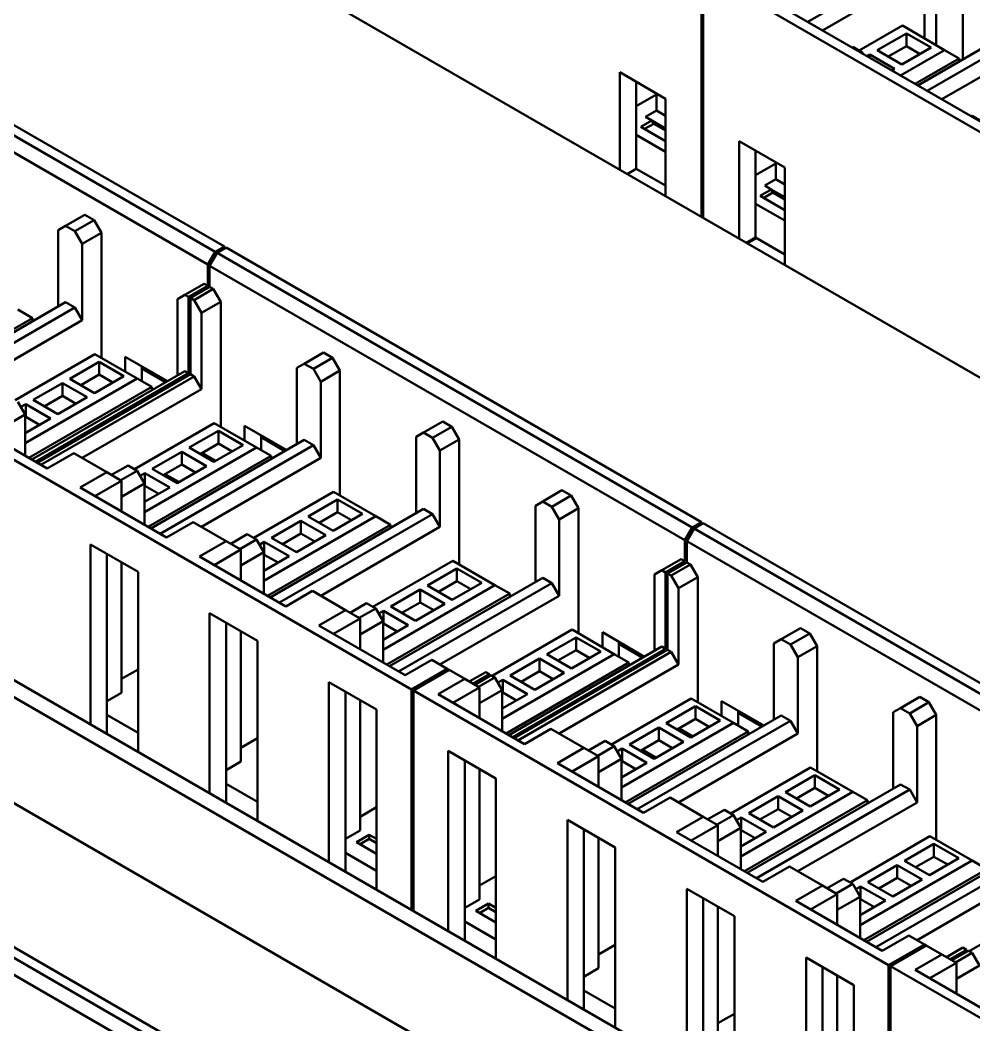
# Model space of a CAD drawing. Header units: millimetres. Extents: x 1021 to 2778, y -197 to 600.
# Drawn here: x 1628.17 to 1664.93, y 422.57 to 461.28 of the extents above; entities that cross this region are included whole.
import ezdxf

# ---------------------------------------------------------------- set-up
doc = ezdxf.new("R2010")
doc.units = ezdxf.units.MM
doc.header["$LTSCALE"] = 2
doc.layers.add('외형선(ISO)', color=7, linetype='Continuous', lineweight=50)

msp = doc.modelspace()

# ---------------------------------------------------------------- linework, layer by layer
at = {"layer": '외형선(ISO)'}
for p, q in [((1664.5061, 467.561), (1664.5061, 459.7635)), ((1663.4808, 466.969), (1663.4808, 460.3146)), ((1709.7256, 421.776), (1632.6509, 466.275)), ((1663.0212, 466.0913), (1663.0212, 460.58)), ((1617.731, 463.1315), (1636.045, 452.5579)), ((1654.4298, 453.701), (1654.4298, 463.1723)), ((1672.8146, 452.5579), (1654.5005, 463.1315)), ((1654.5005, 453.6601), (1654.5005, 463.1315)), ((1673.1681, 452.762), (1654.8541, 463.3356)), ((1617.3774, 462.9274), (1635.6915, 452.3537)), ((1658.531, 461.2127), (1661.3948, 462.8661)), ((1635.4086, 451.8638), (1617.0946, 462.4375)), ((1661.6777, 462.3762), (1659.0967, 460.8861)), ((1662.1726, 461.0698), (1660.5109, 460.1105)), ((1663.799, 460.1309), (1662.1726, 461.0698)), ((1661.2004, 460.1207), (1662.3317, 460.7739)), ((1662.3317, 460.7739), (1663.2863, 460.2227)), ((1662.3317, 460.7739), (1662.3317, 460.284)), ((1665.6375, 460.4167), (1662.7737, 458.7632)), ((1660.2635, 460.2534), (1660.2281, 460.2329)), ((1660.617, 460.0492), (1660.2635, 460.2534)), ((1660.5816, 460.0288), (1660.617, 460.0492)), ((1660.617, 460.0492), (1660.6524, 459.988)), ((1660.8115, 459.8961), (1660.9175, 459.9574)), ((1660.9175, 459.9574), (1661.8721, 459.4062)), ((1660.9175, 459.9574), (1660.9175, 459.8349)), ((1662.155, 459.5695), (1661.2004, 460.1207)), ((1662.3317, 460.284), (1661.6246, 459.8757)), ((1662.1019, 459.1511), (1663.799, 460.1309)), ((1663.2863, 460.2227), (1662.155, 459.5695)), ((1662.8621, 459.9778), (1662.3317, 460.284)), ((1663.1272, 458.5591), (1665.991, 460.2125)), ((1664.3647, 459.8043), (1663.799, 460.1309)), ((1664.3647, 459.8043), (1662.6676, 458.8245)), ((1666.2739, 459.7226), (1663.6929, 458.2325)), ((1664.3647, 459.8043), (1664.3647, 459.6818)), ((1651.2832, 455.5177), (1651.2832, 459.2736)), ((1651.2832, 459.2736), (1653.051, 458.2529)), ((1661.8721, 459.4062), (1661.7661, 459.345)), ((1651.9196, 458.9061), (1651.9196, 456.8649)), ((1652.6974, 458.4162), (1651.9196, 457.9672)), ((1652.6974, 458.4571), (1652.6974, 457.8039)), ((1653.051, 458.2529), (1653.051, 454.4971)), ((1652.6974, 457.8039), (1652.2731, 457.5589)), ((1652.6974, 457.8039), (1653.051, 457.5997)), ((1664.8596, 457.5997), (1664.8243, 457.5793)), ((1665.2132, 457.3956), (1664.8596, 457.5997)), ((1652.0964, 457.1711), (1652.5206, 457.416)), ((1652.5913, 457.2936), (1652.2378, 457.0894)), ((1652.5206, 457.416), (1652.2731, 457.5589)), ((1653.051, 457.1098), (1652.5206, 457.416)), ((1652.5206, 457.416), (1652.5913, 457.2936)), ((1653.051, 457.0282), (1652.5913, 457.2936)), ((1651.9196, 456.8649), (1653.051, 456.2117)), ((1651.9196, 456.8649), (1651.9196, 455.5585)), ((1653.051, 456.6199), (1652.0964, 457.1711)), ((1655.8794, 452.8641), (1655.8794, 456.6199)), ((1655.8794, 456.6199), (1657.6472, 455.5993)), ((1656.5158, 456.2525), (1656.5158, 454.2113)), ((1657.2936, 455.7626), (1656.5158, 455.3135)), ((1657.2936, 455.8034), (1657.2936, 455.1502)), ((1651.9196, 455.5585), (1651.566, 455.3544)), ((1651.9196, 455.5585), (1653.051, 454.9053)), ((1657.6472, 455.5993), (1657.6472, 451.8434)), ((1593.8308, 454.8849), (1706.6143, 389.7693)), ((1657.2936, 455.1502), (1656.8693, 454.9053)), ((1657.1168, 454.7624), (1656.8693, 454.9053)), ((1657.2936, 455.1502), (1657.6472, 454.9461)), ((1656.6926, 454.5175), (1657.1168, 454.7624)), ((1657.6472, 453.9663), (1656.6926, 454.5175)), ((1657.1875, 454.6399), (1656.834, 454.4358)), ((1657.6472, 454.4562), (1657.1168, 454.7624)), ((1657.1168, 454.7624), (1657.1875, 454.6399)), ((1657.6472, 454.3746), (1657.1875, 454.6399)), ((1656.5158, 454.2113), (1657.6472, 453.5581)), ((1656.5158, 454.2113), (1656.5158, 452.9049)), ((1630.671, 453.7826), (1629.9286, 453.354)), ((1631.0246, 453.5785), (1630.671, 453.7826)), ((1629.9286, 453.354), (1629.6457, 453.1907)), ((1629.9286, 453.354), (1630.2821, 453.1498)), ((1630.2821, 453.1498), (1631.0246, 453.5785)), ((1631.0246, 453.5785), (1631.3074, 453.0886)), ((1685.2597, 402.7516), (1598.2855, 452.9661)), ((1629.6457, 450.2513), (1629.6457, 453.1907)), ((1630.565, 452.6599), (1630.2821, 453.1498)), ((1631.3074, 453.0886), (1630.565, 452.6599)), ((1631.3074, 453.0886), (1631.3074, 448.2713)), ((1630.565, 452.6599), (1630.565, 449.7205)), ((1636.045, 452.5579), (1635.6915, 452.3537)), ((1636.045, 452.4762), (1636.045, 452.5579)), ((1656.5158, 452.9049), (1656.1622, 452.7008)), ((1656.1976, 452.6803), (1656.5511, 452.8845)), ((1656.5158, 452.9049), (1657.6472, 452.2517)), ((1635.6915, 452.3537), (1635.4086, 451.8638)), ((1635.4794, 451.823), (1635.7622, 452.3129)), ((1635.7622, 452.3129), (1636.1158, 452.517)), ((1635.7622, 452.3129), (1654.0763, 441.7393)), ((1636.1158, 452.517), (1654.4298, 441.9434)), ((1635.4086, 451.0474), (1635.4086, 451.8638)), ((1635.4794, 451.0065), (1635.4794, 451.823)), ((1653.7934, 441.2494), (1635.4794, 451.823)), ((1635.2672, 451.129), (1634.5248, 450.7003)), ((1634.6662, 450.6187), (1635.4086, 451.0474)), ((1635.4794, 451.0065), (1634.7369, 450.5779)), ((1635.4086, 451.0474), (1635.2672, 451.129)), ((1635.6208, 450.9249), (1635.4794, 451.0065)), ((1634.5248, 450.7003), (1634.2419, 450.537)), ((1634.5248, 450.7003), (1634.6662, 450.6187)), ((1634.6662, 447.6793), (1634.6662, 450.6187)), ((1634.8783, 450.4962), (1635.6208, 450.9249)), ((1635.6208, 450.9249), (1635.9036, 450.435)), ((1594.5379, 450.3942), (1706.0486, 386.0134)), ((1629.9286, 450.4146), (1624.0242, 447.0057)), ((1630.2821, 450.2104), (1629.9286, 450.4146)), ((1634.2419, 447.5977), (1634.2419, 450.537)), ((1634.7369, 450.5779), (1634.8783, 450.4962)), ((1634.7369, 447.6385), (1634.7369, 450.5779)), ((1635.1612, 450.0063), (1634.8783, 450.4962)), ((1635.9036, 450.435), (1635.1612, 450.0063)), ((1635.9036, 450.435), (1635.9036, 445.6177)), ((1624.3778, 446.8016), (1630.2821, 450.2104)), ((1628.0901, 450.1288), (1628.6558, 449.8022)), ((1630.2821, 450.2104), (1630.565, 449.7205)), ((1635.1612, 450.0063), (1635.1612, 447.0669)), ((1628.6558, 449.8022), (1623.9182, 447.0669)), ((1630.565, 449.7205), (1625.9688, 447.0669)), ((1628.6558, 449.8022), (1628.6558, 449.6797)), ((1631.0599, 448.4142), (1627.984, 446.6383)), ((1632.6863, 447.4752), (1631.0599, 448.4142)), ((1632.2267, 448.3121), (1632.2267, 447.7405)), ((1632.2267, 448.3121), (1633.853, 447.3731)), ((1639.8634, 448.4754), (1639.121, 448.0467)), ((1640.217, 448.2713), (1639.8634, 448.4754)), ((1630.0877, 447.465), (1631.219, 448.1182)), ((1631.219, 448.1182), (1632.1736, 447.567)), ((1631.219, 447.6283), (1631.219, 448.1182)), ((1632.8631, 447.3731), (1632.8631, 447.9447)), ((1639.121, 448.0467), (1638.8381, 447.8834)), ((1639.121, 448.0467), (1639.4745, 447.8426)), ((1639.4745, 447.8426), (1640.217, 448.2713)), ((1640.217, 448.2713), (1640.4998, 447.7814)), ((1634.5248, 447.761), (1628.6204, 444.3521)), ((1628.7618, 444.2704), (1634.6662, 447.6793)), ((1634.7369, 447.6385), (1628.8326, 444.2296)), ((1628.974, 444.148), (1634.8783, 447.5568)), ((1631.219, 447.6283), (1630.5119, 447.22)), ((1632.1736, 447.567), (1631.0423, 446.9138)), ((1631.7494, 447.3221), (1631.219, 447.6283)), ((1632.8631, 447.863), (1633.7823, 447.3323)), ((1634.6662, 447.6793), (1634.5248, 447.761)), ((1634.8783, 447.5568), (1634.7369, 447.6385)), ((1634.8783, 447.5568), (1635.1612, 447.0669)), ((1638.8381, 444.944), (1638.8381, 447.8834)), ((1639.7574, 447.3527), (1639.4745, 447.8426)), ((1640.4998, 447.7814), (1639.7574, 447.3527)), ((1640.4998, 447.7814), (1640.4998, 442.964)), ((1628.3729, 444.9849), (1632.6863, 447.4752)), ((1633.252, 447.1486), (1628.5144, 444.4133)), ((1628.6735, 446.6485), (1629.8048, 447.3017)), ((1629.8048, 447.3017), (1630.7594, 446.7505)), ((1629.8048, 446.8118), (1629.8048, 447.3017)), ((1631.0423, 446.9138), (1630.0877, 447.465)), ((1632.6863, 447.4752), (1633.252, 447.1486)), ((1633.252, 447.1486), (1633.252, 447.0261)), ((1639.7574, 447.3527), (1639.7574, 444.4133)), ((1629.8048, 446.8118), (1629.0977, 446.4035)), ((1630.7594, 446.7505), (1629.628, 446.0973)), ((1630.3352, 446.5056), (1629.8048, 446.8118)), ((1635.1612, 447.0669), (1630.565, 444.4133)), ((1628.0901, 446.577), (1628.3729, 446.0871)), ((1628.205, 446.378), (1628.3906, 446.4852)), ((1628.3906, 446.4852), (1629.3452, 445.934)), ((1628.3906, 445.9953), (1628.3906, 446.4852)), ((1629.628, 446.0973), (1628.6735, 446.6485)), ((1643.2575, 435.4931), (1624.9435, 446.0667)), ((1628.3729, 446.0871), (1627.4891, 445.5768)), ((1628.3729, 444.495), (1628.3729, 446.0871)), ((1628.3906, 445.9953), (1628.3729, 445.9851)), ((1628.9209, 445.6891), (1628.3906, 445.9953)), ((1629.2215, 444.0051), (1625.8981, 445.9238)), ((1629.3452, 445.934), (1628.3729, 445.3727)), ((1635.6561, 445.7605), (1632.5802, 443.9847)), ((1637.2825, 444.8216), (1635.6561, 445.7605)), ((1636.8229, 445.6585), (1638.4492, 444.7195)), ((1636.8229, 445.6585), (1636.8229, 445.0869)), ((1644.4596, 445.8218), (1643.7172, 445.3931)), ((1644.0707, 445.189), (1644.8132, 445.6177)), ((1644.8132, 445.6177), (1644.4596, 445.8218)), ((1644.8132, 445.6177), (1645.096, 445.1278)), ((1634.6839, 444.8114), (1635.8152, 445.4646)), ((1635.8152, 445.4646), (1636.7698, 444.9134)), ((1635.8152, 444.9747), (1635.8152, 445.4646)), ((1637.4593, 444.7195), (1637.4593, 445.2911)), ((1637.4593, 445.2094), (1638.3785, 444.6787)), ((1643.7172, 445.3931), (1643.4343, 445.2298)), ((1643.4343, 442.2904), (1643.4343, 445.2298)), ((1643.7172, 445.3931), (1644.0707, 445.189)), ((1632.9691, 442.3313), (1637.2825, 444.8216)), ((1639.121, 445.1073), (1633.2166, 441.6985)), ((1633.5702, 441.4943), (1639.4745, 444.9032)), ((1635.6385, 444.2602), (1634.6839, 444.8114)), ((1635.8152, 444.9747), (1635.1081, 444.5664)), ((1636.7698, 444.9134), (1635.6385, 444.2602)), ((1636.3456, 444.6685), (1635.8152, 444.9747)), ((1637.2825, 444.8216), (1637.8482, 444.495)), ((1639.4745, 444.9032), (1639.121, 445.1073)), ((1639.4745, 444.9032), (1639.7574, 444.4133)), ((1644.3535, 444.6991), (1644.0707, 445.189)), ((1645.096, 445.1278), (1644.3535, 444.6991)), ((1645.096, 445.1278), (1645.096, 440.3104)), ((1630.2468, 444.597), (1629.2215, 444.0051)), ((1631.5196, 443.8622), (1630.2468, 444.597)), ((1637.8482, 444.495), (1633.1106, 441.7597)), ((1633.2696, 443.9949), (1634.401, 444.6481)), ((1634.401, 444.6481), (1635.3556, 444.0969)), ((1634.401, 444.1582), (1634.401, 444.6481)), ((1635.2142, 444.5868), (1635.1788, 444.5664)), ((1635.1788, 444.5664), (1635.6385, 444.3011)), ((1635.2142, 444.546), (1635.2142, 444.5868)), ((1635.2142, 444.5868), (1635.6738, 444.3215)), ((1637.8482, 444.495), (1637.8482, 444.3725)), ((1644.3535, 444.6991), (1644.3535, 441.7597)), ((1632.3327, 444.1275), (1631.6963, 443.7601)), ((1632.6863, 443.9234), (1632.3327, 444.1275)), ((1634.401, 444.1582), (1633.6939, 443.7499)), ((1635.3556, 444.0969), (1634.2242, 443.4437)), ((1634.9314, 443.852), (1634.401, 444.1582)), ((1639.7574, 444.4133), (1635.1612, 441.7597)), ((1635.6385, 444.3011), (1635.6738, 444.3215)), ((1630.4943, 443.2702), (1631.5196, 443.8622)), ((1632.0852, 443.5356), (1631.5196, 443.8622)), ((1632.0499, 443.556), (1632.6863, 443.9234)), ((1632.6863, 443.9234), (1632.9691, 443.4335)), ((1632.8012, 443.7244), (1632.9868, 443.8316)), ((1632.9868, 443.8316), (1633.9414, 443.2804)), ((1632.9868, 443.3417), (1632.9868, 443.8316)), ((1634.2242, 443.4437), (1633.2696, 443.9949)), ((1633.8, 443.7703), (1633.7646, 443.7499)), ((1633.7646, 443.7499), (1634.2242, 443.4846)), ((1633.8, 443.7295), (1633.8, 443.7703)), ((1633.8, 443.7703), (1634.2596, 443.505)), ((1633.8177, 441.3515), (1630.4943, 443.2702)), ((1632.0852, 443.5356), (1631.0599, 442.9436)), ((1632.0852, 443.5356), (1632.0852, 442.3517)), ((1632.9691, 443.4335), (1632.0852, 442.9232)), ((1632.9691, 441.8414), (1632.9691, 443.4335)), ((1632.9868, 443.3417), (1632.9691, 443.3315)), ((1633.9414, 443.2804), (1632.9691, 442.7191)), ((1633.5171, 443.0355), (1632.9868, 443.3417)), ((1634.2242, 443.4846), (1634.2596, 443.505)), ((1640.2523, 443.1069), (1637.1764, 441.331)), ((1641.8787, 442.168), (1640.2523, 443.1069)), ((1649.0558, 443.1682), (1648.3133, 442.7395)), ((1648.6669, 442.5354), (1649.4094, 442.964)), ((1649.4094, 442.964), (1649.0558, 443.1682)), ((1649.4094, 442.964), (1649.6922, 442.4741)), ((1639.2801, 442.1577), (1640.4114, 442.8109)), ((1640.4114, 442.8109), (1641.366, 442.2598)), ((1640.4114, 442.321), (1640.4114, 442.8109)), ((1648.3133, 442.7395), (1648.0305, 442.5762)), ((1648.0305, 439.6368), (1648.0305, 442.5762)), ((1648.3133, 442.7395), (1648.6669, 442.5354)), ((1648.9497, 442.0455), (1648.6669, 442.5354)), ((1637.5653, 439.6776), (1641.8787, 442.168)), ((1643.7172, 442.4537), (1637.8128, 439.0449)), ((1638.1664, 438.8407), (1644.0707, 442.2496)), ((1640.2347, 441.6066), (1639.2801, 442.1577)), ((1640.4114, 442.321), (1639.7043, 441.9128)), ((1641.366, 442.2598), (1640.2347, 441.6066)), ((1640.9418, 442.0149), (1640.4114, 442.321)), ((1641.8787, 442.168), (1642.4444, 441.8414)), ((1644.0707, 442.2496), (1643.7172, 442.4537)), ((1644.0707, 442.2496), (1644.3535, 441.7597)), ((1649.6922, 442.4741), (1648.9497, 442.0455)), ((1649.6922, 442.4741), (1649.6922, 437.6568)), ((1634.843, 441.9434), (1633.8177, 441.3515)), ((1636.1158, 441.2086), (1634.843, 441.9434)), ((1642.4444, 441.8414), (1637.7067, 439.1061)), ((1637.8658, 441.3412), (1638.9972, 441.9944)), ((1638.9972, 441.9944), (1639.9518, 441.4433)), ((1638.9972, 441.5045), (1638.9972, 441.9944)), ((1644.3535, 441.7597), (1639.7574, 439.1061)), ((1642.4444, 441.8414), (1642.4444, 441.7189)), ((1648.9497, 442.0455), (1648.9497, 439.1061)), ((1654.0763, 441.7393), (1653.7934, 441.2494)), ((1654.4298, 441.9434), (1654.0763, 441.7393)), ((1654.147, 441.6985), (1654.5005, 441.9026)), ((1654.4298, 441.8618), (1654.4298, 441.9434)), ((1654.5005, 441.9026), (1672.8146, 431.329)), ((1636.9289, 441.4739), (1636.2925, 441.1065)), ((1637.2825, 441.2698), (1636.9289, 441.4739)), ((1638.8204, 440.7901), (1637.8658, 441.3412)), ((1638.9972, 441.5045), (1638.2901, 441.0963)), ((1639.9518, 441.4433), (1638.8204, 440.7901)), ((1639.5275, 441.1984), (1638.9972, 441.5045)), ((1653.8641, 441.2086), (1654.147, 441.6985)), ((1654.147, 441.6985), (1672.461, 431.1248)), ((1630.8832, 441.0861), (1630.8832, 434.1459)), ((1632.7216, 440.0246), (1630.8832, 441.0861)), ((1635.0904, 440.6166), (1636.1158, 441.2086)), ((1636.6814, 440.882), (1636.1158, 441.2086)), ((1636.6461, 440.9024), (1637.2825, 441.2698)), ((1637.2825, 441.2698), (1637.5653, 440.7799)), ((1637.3974, 441.0708), (1637.583, 441.178)), ((1637.583, 441.178), (1638.5376, 440.6268)), ((1637.583, 440.6881), (1637.583, 441.178)), ((1653.7934, 440.4329), (1653.7934, 441.2494)), ((1653.8641, 440.3921), (1653.8641, 441.2086)), ((1672.1782, 430.6349), (1653.8641, 441.2086)), ((1631.5196, 440.7187), (1631.5196, 434.5133)), ((1638.4139, 438.6978), (1635.0904, 440.6166)), ((1636.6814, 440.882), (1635.6561, 440.29)), ((1636.6814, 440.882), (1636.6814, 439.6981)), ((1637.5653, 440.7799), (1636.6814, 440.2696)), ((1637.5653, 439.1877), (1637.5653, 440.7799)), ((1637.583, 440.6881), (1637.5653, 440.6778)), ((1638.5376, 440.6268), (1637.5653, 440.0655)), ((1638.1133, 440.3819), (1637.583, 440.6881)), ((1632.0852, 440.3921), (1632.0852, 435.3706)), ((1644.8485, 440.4533), (1641.7726, 438.6774)), ((1643.8763, 439.5041), (1645.0076, 440.1573)), ((1646.4749, 439.5143), (1644.8485, 440.4533)), ((1645.0076, 440.1573), (1645.9622, 439.6062)), ((1645.0076, 439.6674), (1645.0076, 440.1573)), ((1653.652, 440.5145), (1652.9095, 440.0859)), ((1653.051, 440.0042), (1653.7934, 440.4329)), ((1653.8641, 440.3921), (1653.1217, 439.9634)), ((1653.2631, 439.8818), (1654.0056, 440.3104)), ((1653.7934, 440.4329), (1653.652, 440.5145)), ((1654.0056, 440.3104), (1653.8641, 440.3921)), ((1654.0056, 440.3104), (1654.2884, 439.8205)), ((1632.7216, 433.0844), (1632.7216, 440.0246)), ((1648.3133, 439.8001), (1642.409, 436.3912)), ((1648.6669, 439.596), (1648.3133, 439.8001)), ((1652.9095, 440.0859), (1652.6267, 439.9226)), ((1652.6267, 436.9832), (1652.6267, 439.9226)), ((1652.9095, 440.0859), (1653.051, 440.0042)), ((1653.051, 437.0648), (1653.051, 440.0042)), ((1653.1217, 439.9634), (1653.2631, 439.8818)), ((1653.1217, 437.024), (1653.1217, 439.9634)), ((1653.5459, 439.3919), (1653.2631, 439.8818)), ((1654.2884, 439.8205), (1653.5459, 439.3919)), ((1654.2884, 439.8205), (1654.2884, 435.0032)), ((1642.1615, 437.024), (1646.4749, 439.5143)), ((1642.7626, 436.1871), (1648.6669, 439.596)), ((1644.8308, 438.953), (1643.8763, 439.5041)), ((1645.0076, 439.6674), (1644.3005, 439.2592)), ((1645.9622, 439.6062), (1644.8308, 438.953)), ((1645.538, 439.3612), (1645.0076, 439.6674)), ((1646.4749, 439.5143), (1647.0406, 439.1877)), ((1648.6669, 439.596), (1648.9497, 439.1061)), ((1653.5459, 439.3919), (1653.5459, 436.4525)), ((1639.4392, 439.2898), (1638.4139, 438.6978)), ((1640.7119, 438.555), (1639.4392, 439.2898)), ((1647.0406, 439.1877), (1642.3029, 436.4525)), ((1642.462, 438.6876), (1643.5934, 439.3408)), ((1643.5934, 439.3408), (1644.548, 438.7897)), ((1643.5934, 438.8509), (1643.5934, 439.3408)), ((1648.9497, 439.1061), (1644.3535, 436.4525)), ((1647.0406, 439.1877), (1647.0406, 439.0653)), ((1641.5251, 438.8203), (1640.8887, 438.4529)), ((1641.2423, 438.2488), (1641.8787, 438.6162)), ((1641.8787, 438.6162), (1641.5251, 438.8203)), ((1641.8787, 438.6162), (1642.1615, 438.1263)), ((1643.4166, 438.1365), (1642.462, 438.6876)), ((1643.5934, 438.8509), (1642.8863, 438.4427)), ((1644.548, 438.7897), (1643.4166, 438.1365)), ((1644.1237, 438.5447), (1643.5934, 438.8509)), ((1635.4794, 438.4325), (1635.4794, 431.4923)), ((1637.3178, 437.371), (1635.4794, 438.4325)), ((1639.6866, 437.963), (1640.7119, 438.555)), ((1641.2776, 438.2284), (1640.2523, 437.6364)), ((1641.2776, 438.2284), (1640.7119, 438.555)), ((1641.2776, 438.2284), (1641.2776, 437.0444)), ((1641.9936, 438.4172), (1642.1792, 438.5243)), ((1642.1792, 438.5243), (1643.1338, 437.9732)), ((1642.1792, 438.0344), (1642.1792, 438.5243)), ((1636.1158, 438.0651), (1636.1158, 431.8597)), ((1643.01, 436.0442), (1639.6866, 437.963)), ((1642.1615, 438.1263), (1641.2776, 437.616)), ((1642.1615, 436.5341), (1642.1615, 438.1263)), ((1642.1792, 438.0344), (1642.1615, 438.0242)), ((1643.1338, 437.9732), (1642.1615, 437.4119)), ((1642.7095, 437.7283), (1642.1792, 438.0344)), ((1658.2482, 437.8609), (1657.5057, 437.4323)), ((1658.6017, 437.6568), (1658.2482, 437.8609)), ((1636.6814, 437.7385), (1636.6814, 432.717)), ((1649.4447, 437.7997), (1646.3688, 436.0238)), ((1648.4724, 436.8505), (1649.6038, 437.5037)), ((1651.0711, 436.8607), (1649.4447, 437.7997)), ((1649.6038, 437.5037), (1650.5584, 436.9526)), ((1649.6038, 437.0138), (1649.6038, 437.5037)), ((1650.6114, 437.6976), (1650.6114, 437.1261)), ((1650.6114, 437.6976), (1652.2378, 436.7587)), ((1657.8593, 437.2281), (1658.6017, 437.6568)), ((1658.6017, 437.6568), (1658.8846, 437.1669)), ((1637.3178, 430.4308), (1637.3178, 437.371)), ((1652.9095, 437.1465), (1647.0052, 433.7376)), ((1647.1466, 433.656), (1653.051, 437.0648)), ((1651.2478, 436.7587), (1651.2478, 437.3302)), ((1651.2478, 437.2486), (1652.1671, 436.7178)), ((1653.051, 437.0648), (1652.9095, 437.1465)), ((1657.5057, 437.4323), (1657.2229, 437.269)), ((1657.2229, 434.3296), (1657.2229, 437.269)), ((1657.5057, 437.4323), (1657.8593, 437.2281)), ((1658.1421, 436.7383), (1657.8593, 437.2281)), ((1658.8846, 437.1669), (1658.1421, 436.7383)), ((1658.8846, 437.1669), (1658.8846, 432.3496)), ((1646.7577, 434.3704), (1651.0711, 436.8607)), ((1647.0582, 436.034), (1648.1896, 436.6872)), ((1653.1217, 437.024), (1647.2173, 433.6152)), ((1647.3588, 433.5335), (1653.2631, 436.9424)), ((1648.1896, 436.6872), (1649.1442, 436.1361)), ((1648.1896, 436.1973), (1648.1896, 436.6872)), ((1649.427, 436.2994), (1648.4724, 436.8505)), ((1649.6038, 437.0138), (1648.8967, 436.6056)), ((1650.5584, 436.9526), (1649.427, 436.2994)), ((1650.1341, 436.7076), (1649.6038, 437.0138)), ((1651.0711, 436.8607), (1651.6367, 436.5341)), ((1653.2631, 436.9424), (1653.1217, 437.024)), ((1653.2631, 436.9424), (1653.5459, 436.4525)), ((1658.1421, 436.7383), (1658.1421, 433.7989)), ((1644.0353, 436.6362), (1643.01, 436.0442)), ((1644.6364, 436.2892), (1643.2575, 435.4931)), ((1644.6364, 436.2892), (1644.0353, 436.6362)), ((1644.7071, 436.2484), (1644.6364, 436.2892)), ((1651.6367, 436.5341), (1646.8991, 433.7989)), ((1653.5459, 436.4525), (1648.9497, 433.7989)), ((1651.6367, 436.5341), (1651.6367, 436.4117)), ((1632.7216, 436.2688), (1632.0852, 435.9013)), ((1643.3282, 435.4523), (1644.7071, 436.2484)), ((1644.2828, 435.3094), (1645.3081, 435.9013)), ((1645.3081, 435.9013), (1644.7071, 436.2484)), ((1645.8738, 435.5747), (1645.3081, 435.9013)), ((1646.1213, 436.1667), (1645.4849, 435.7993)), ((1645.6263, 435.7176), (1646.2627, 436.0851)), ((1646.3334, 436.0442), (1645.6971, 435.6768)), ((1645.8385, 435.5952), (1646.4749, 435.9626)), ((1646.2627, 436.0851), (1646.1213, 436.1667)), ((1646.2627, 436.0034), (1646.2627, 436.0851)), ((1646.4749, 435.9626), (1646.3334, 436.0442)), ((1646.4749, 435.9626), (1646.7577, 435.4727)), ((1648.0128, 435.4829), (1647.0582, 436.034)), ((1648.1896, 436.1973), (1647.4825, 435.7891)), ((1649.1442, 436.1361), (1648.0128, 435.4829)), ((1648.7199, 435.8911), (1648.1896, 436.1973)), ((1640.0756, 435.7789), (1640.0756, 428.8386)), ((1641.914, 434.7174), (1640.0756, 435.7789)), ((1645.8738, 435.5747), (1644.8485, 434.9828)), ((1645.8738, 435.5747), (1645.8738, 434.3908)), ((1646.5898, 435.7636), (1646.7754, 435.8707)), ((1646.7754, 435.8707), (1647.73, 435.3196)), ((1646.7754, 435.3808), (1646.7754, 435.8707)), ((1632.0852, 435.3706), (1631.5196, 435.044)), ((1640.7119, 435.4114), (1640.7119, 429.2061)), ((1643.2575, 427.0015), (1643.2575, 435.4931)), ((1661.6423, 424.8786), (1643.3282, 435.4523)), ((1643.3282, 426.9607), (1643.3282, 435.4523)), ((1647.6062, 433.3906), (1644.2828, 435.3094)), ((1646.7577, 435.4727), (1645.8738, 434.9624)), ((1646.7577, 433.8805), (1646.7577, 435.4727)), ((1646.7754, 435.3808), (1646.7577, 435.3706)), ((1647.73, 435.3196), (1646.7577, 434.7582)), ((1647.3057, 435.0746), (1646.7754, 435.3808)), ((1654.0409, 435.1461), (1650.965, 433.3702)), ((1655.6673, 434.2071), (1654.0409, 435.1461)), ((1662.8444, 435.2073), (1662.1019, 434.7787)), ((1663.1979, 435.0032), (1662.8444, 435.2073)), ((1641.2776, 435.0848), (1641.2776, 430.0634)), ((1653.0686, 434.1969), (1654.2, 434.8501)), ((1654.2, 434.8501), (1655.1546, 434.299)), ((1654.2, 434.3602), (1654.2, 434.8501)), ((1655.2076, 435.044), (1656.834, 434.105)), ((1655.2076, 435.044), (1655.2076, 434.4725)), ((1662.1019, 434.7787), (1661.8191, 434.6154)), ((1662.1019, 434.7787), (1662.4555, 434.5745)), ((1662.4555, 434.5745), (1663.1979, 435.0032)), ((1663.1979, 435.0032), (1663.4808, 434.5133)), ((1631.5196, 434.5133), (1632.7216, 433.8193)), ((1631.5196, 433.7785), (1631.5196, 434.5133)), ((1641.914, 427.7772), (1641.914, 434.7174)), ((1657.5057, 434.4929), (1651.6014, 431.084)), ((1654.2, 434.3602), (1653.4929, 433.952)), ((1654.7303, 434.054), (1654.2, 434.3602)), ((1655.844, 434.105), (1655.844, 434.6766)), ((1655.844, 434.5949), (1656.7633, 434.0642)), ((1657.8593, 434.2888), (1657.5057, 434.4929)), ((1661.8191, 431.676), (1661.8191, 434.6154)), ((1662.7383, 434.0846), (1662.4555, 434.5745)), ((1663.4808, 434.5133), (1662.7383, 434.0846)), ((1663.4808, 434.5133), (1663.4808, 429.696)), ((1648.6315, 433.9826), (1647.6062, 433.3906)), ((1649.9043, 433.2477), (1648.6315, 433.9826)), ((1651.3539, 431.7168), (1655.6673, 434.2071)), ((1651.6544, 433.3804), (1652.7858, 434.0336)), ((1651.9549, 430.8799), (1657.8593, 434.2888)), ((1652.7858, 434.0336), (1653.7404, 433.4825)), ((1652.7858, 433.5437), (1652.7858, 434.0336)), ((1654.0232, 433.6458), (1653.0686, 434.1969)), ((1653.599, 433.9724), (1653.5636, 433.952)), ((1653.599, 433.9315), (1653.599, 433.9724)), ((1653.599, 433.9724), (1654.0586, 433.707)), ((1655.1546, 434.299), (1654.0232, 433.6458)), ((1655.6673, 434.2071), (1656.2329, 433.8805)), ((1657.8593, 434.2888), (1658.1421, 433.7989)), ((1662.7383, 434.0846), (1662.7383, 431.1452)), ((1637.3178, 433.6152), (1636.6814, 433.2477)), ((1656.2329, 433.8805), (1651.4953, 431.1452)), ((1658.1421, 433.7989), (1653.5459, 431.1452)), ((1653.5636, 433.952), (1654.0232, 433.6866)), ((1654.0232, 433.6866), (1654.0586, 433.707)), ((1656.2329, 433.8805), (1656.2329, 433.758)), ((1648.879, 432.6558), (1649.9043, 433.2477)), ((1650.47, 432.9211), (1649.9043, 433.2477)), ((1650.7175, 433.5131), (1650.0811, 433.1457)), ((1650.4347, 432.9415), (1651.0711, 433.309)), ((1651.0711, 433.309), (1650.7175, 433.5131)), ((1651.0711, 433.309), (1651.3539, 432.8191)), ((1651.186, 433.1099), (1651.3716, 433.2171)), ((1651.3716, 433.2171), (1652.3262, 432.666)), ((1651.3716, 432.7272), (1651.3716, 433.2171)), ((1652.609, 432.8293), (1651.6544, 433.3804)), ((1652.7858, 433.5437), (1652.0787, 433.1355)), ((1653.7404, 433.4825), (1652.609, 432.8293)), ((1653.3161, 433.2375), (1652.7858, 433.5437)), ((1644.6717, 433.1253), (1644.6717, 426.185)), ((1646.5102, 432.0638), (1644.6717, 433.1253)), ((1650.47, 432.9211), (1649.4447, 432.3292)), ((1650.47, 432.9211), (1650.47, 431.7372)), ((1651.3539, 432.8191), (1650.47, 432.3088)), ((1651.3539, 431.2269), (1651.3539, 432.8191)), ((1652.1848, 433.1559), (1652.1494, 433.1355)), ((1652.1494, 433.1355), (1652.609, 432.8701)), ((1652.1848, 433.115), (1652.1848, 433.1559)), ((1652.1848, 433.1559), (1652.6444, 432.8905)), ((1652.609, 432.8701), (1652.6444, 432.8905)), ((1636.6814, 432.717), (1636.1158, 432.3904)), ((1645.3081, 432.7578), (1645.3081, 426.5525)), ((1645.8738, 432.4312), (1645.8738, 427.4098)), ((1652.2024, 430.737), (1648.879, 432.6558)), ((1651.3716, 432.7272), (1651.3539, 432.717)), ((1652.3262, 432.666), (1651.3539, 432.1046)), ((1651.9019, 432.421), (1651.3716, 432.7272)), ((1658.6371, 432.4925), (1655.5612, 430.7166)), ((1660.2635, 431.5535), (1658.6371, 432.4925)), ((1646.5102, 425.1236), (1646.5102, 432.0638)), ((1657.6648, 431.5433), (1658.7962, 432.1965)), ((1658.7962, 432.1965), (1659.7508, 431.6454)), ((1658.7962, 431.7066), (1658.7962, 432.1965)), ((1636.1158, 431.8597), (1637.3178, 431.1657)), ((1636.1158, 431.1248), (1636.1158, 431.8597)), ((1662.1019, 431.8393), (1656.1976, 428.4304)), ((1658.7962, 431.7066), (1658.0891, 431.2983)), ((1659.7508, 431.6454), (1658.6194, 430.9922)), ((1659.3265, 431.4004), (1658.7962, 431.7066)), ((1662.4555, 431.6351), (1662.1019, 431.8393)), ((1653.2277, 431.329), (1652.2024, 430.737)), ((1654.5005, 430.5941), (1653.2277, 431.329)), ((1655.9501, 429.0632), (1660.2635, 431.5535)), ((1656.2506, 430.7268), (1657.382, 431.38)), ((1656.5511, 428.2263), (1662.4555, 431.6351)), ((1657.382, 431.38), (1658.3366, 430.8289)), ((1657.382, 430.8901), (1657.382, 431.38)), ((1658.6194, 430.9922), (1657.6648, 431.5433)), ((1660.2635, 431.5535), (1660.8291, 431.2269)), ((1662.4555, 431.6351), (1662.7383, 431.1452)), ((1641.914, 430.9615), (1641.2776, 430.5941)), ((1660.8291, 431.2269), (1656.0915, 428.4916)), ((1657.382, 430.8901), (1656.6749, 430.4818)), ((1657.9123, 430.5839), (1657.382, 430.8901)), ((1662.7383, 431.1452), (1658.1421, 428.4916)), ((1660.8291, 431.2269), (1660.8291, 431.1044)), ((1653.4752, 430.0022), (1654.5005, 430.5941)), ((1655.0662, 430.2675), (1654.5005, 430.5941)), ((1655.3137, 430.8595), (1654.6773, 430.4921)), ((1655.0309, 430.2879), (1655.6673, 430.6554)), ((1655.6673, 430.6554), (1655.3137, 430.8595)), ((1655.6673, 430.6554), (1655.9501, 430.1655)), ((1655.7822, 430.4563), (1655.9678, 430.5635)), ((1655.9678, 430.5635), (1656.9224, 430.0124)), ((1655.9678, 430.0736), (1655.9678, 430.5635)), ((1657.2052, 430.1757), (1656.2506, 430.7268)), ((1658.3366, 430.8289), (1657.2052, 430.1757)), ((1649.2679, 430.4716), (1649.2679, 423.5314)), ((1651.1064, 429.4102), (1649.2679, 430.4716)), ((1649.9043, 430.1042), (1649.9043, 423.8988)), ((1655.0662, 430.2675), (1654.0409, 429.6756)), ((1655.0662, 430.2675), (1655.0662, 429.0836)), ((1655.9501, 430.1655), (1655.0662, 429.6551)), ((1655.9501, 428.5733), (1655.9501, 430.1655)), ((1641.2776, 430.0634), (1640.7119, 429.7368)), ((1641.1362, 429.6143), (1641.6312, 429.9001)), ((1641.6312, 429.7368), (1641.2776, 429.5327)), ((1641.6312, 429.9001), (1641.914, 429.7368)), ((1641.6312, 429.7368), (1641.6312, 429.9001)), ((1641.914, 429.5735), (1641.6312, 429.7368)), ((1650.47, 429.7776), (1650.47, 424.7562)), ((1656.7986, 428.0834), (1653.4752, 430.0022)), ((1655.9678, 430.0736), (1655.9501, 430.0634)), ((1656.9224, 430.0124), (1655.9501, 429.451)), ((1656.4981, 429.7674), (1655.9678, 430.0736)), ((1663.2333, 429.8389), (1660.1574, 428.063)), ((1664.8596, 428.8999), (1663.2333, 429.8389)), ((1641.914, 429.1652), (1641.1362, 429.6143)), ((1651.1064, 422.47), (1651.1064, 429.4102)), ((1662.261, 428.8897), (1663.3924, 429.5429)), ((1663.3924, 429.5429), (1664.347, 428.9917)), ((1663.3924, 429.053), (1663.3924, 429.5429)), ((1640.7119, 429.2061), (1641.914, 428.512)), ((1640.7119, 428.4712), (1640.7119, 429.2061)), ((1666.6981, 429.1857), (1660.7938, 425.7768)), ((1661.1473, 425.5727), (1667.0517, 428.9815)), ((1663.3924, 429.053), (1662.6853, 428.6447)), ((1664.347, 428.9917), (1663.2156, 428.3385)), ((1663.9227, 428.7468), (1663.3924, 429.053)), ((1657.8239, 428.6753), (1656.7986, 428.0834)), ((1659.0967, 427.9405), (1657.8239, 428.6753)), ((1660.5463, 426.4096), (1664.8596, 428.8999)), ((1665.4253, 428.5733), (1660.6877, 425.838)), ((1660.8468, 428.0732), (1661.9782, 428.7264)), ((1661.9782, 428.7264), (1662.9328, 428.1752)), ((1661.9782, 428.2365), (1661.9782, 428.7264)), ((1663.2156, 428.3385), (1662.261, 428.8897)), ((1664.8596, 428.8999), (1665.4253, 428.5733)), ((1622.5393, 428.2671), (1640.8534, 417.6935)), ((1622.8929, 428.4712), (1641.2069, 417.8976)), ((1646.5102, 428.3079), (1645.8738, 427.9405)), ((1659.9099, 428.2059), (1659.2735, 427.8384)), ((1660.2635, 428.0017), (1659.9099, 428.2059)), ((1661.9782, 428.2365), (1661.2711, 427.8282)), ((1662.9328, 428.1752), (1661.8014, 427.522)), ((1662.5085, 427.9303), (1661.9782, 428.2365)), ((1667.3345, 428.4916), (1662.7383, 425.838)), ((1640.5705, 417.2036), (1622.2565, 427.7772)), ((1653.8641, 427.818), (1653.8641, 420.8778)), ((1655.7026, 426.7566), (1653.8641, 427.818)), ((1658.0714, 427.3485), (1659.0967, 427.9405)), ((1659.6624, 427.6139), (1659.0967, 427.9405)), ((1659.6271, 427.6343), (1660.2635, 428.0017)), ((1660.2635, 428.0017), (1660.5463, 427.5118)), ((1660.3784, 427.8027), (1660.564, 427.9099)), ((1660.564, 427.9099), (1661.5186, 427.3587)), ((1660.564, 427.42), (1660.564, 427.9099)), ((1661.8014, 427.522), (1660.8468, 428.0732)), ((1645.8738, 427.4098), (1645.3081, 427.0832)), ((1654.5005, 427.4506), (1654.5005, 421.2452)), ((1659.6624, 427.6139), (1658.6371, 427.0219)), ((1659.6624, 427.6139), (1659.6624, 426.43)), ((1660.5463, 427.5118), (1659.6624, 427.0015)), ((1660.5463, 425.9197), (1660.5463, 427.5118)), ((1660.564, 427.42), (1660.5463, 427.4098)), ((1661.0943, 427.1138), (1660.564, 427.42)), ((1645.7324, 426.9607), (1646.2274, 427.2465)), ((1646.2274, 427.0832), (1645.8738, 426.8791)), ((1646.2274, 427.2465), (1646.5102, 427.0832)), ((1646.2274, 427.2465), (1646.2274, 427.0832)), ((1646.5102, 426.9199), (1646.2274, 427.0832)), ((1655.0662, 427.124), (1655.0662, 422.1025)), ((1661.3948, 425.4298), (1658.0714, 427.3485)), ((1661.5186, 427.3587), (1660.5463, 426.7974)), ((1667.8295, 427.1852), (1664.7536, 425.4094)), ((1646.5102, 426.5116), (1645.7324, 426.9607)), ((1655.7026, 419.8164), (1655.7026, 426.7566)), ((1645.3081, 426.5525), (1646.5102, 425.8584)), ((1645.3081, 425.8176), (1645.3081, 426.5525)), ((1662.4201, 426.0217), (1661.3948, 425.4298)), ((1663.0212, 425.6747), (1662.4201, 426.0217)), ((1651.1064, 425.6543), (1650.47, 425.2869)), ((1663.0212, 425.6747), (1661.6423, 424.8786)), ((1661.713, 424.8378), (1663.0919, 425.6339)), ((1663.0919, 425.6339), (1663.0212, 425.6747)), ((1663.6929, 425.2869), (1663.0919, 425.6339)), ((1664.5061, 425.5522), (1663.8697, 425.1848)), ((1664.0111, 425.1032), (1664.6475, 425.4706)), ((1664.6475, 425.4706), (1664.5061, 425.5522)), ((1664.6475, 425.3889), (1664.6475, 425.4706)), ((1658.4603, 425.1644), (1658.4603, 418.2242)), ((1660.2988, 424.103), (1658.4603, 425.1644)), ((1662.6676, 424.6949), (1663.6929, 425.2869)), ((1664.2586, 424.9603), (1663.6929, 425.2869)), ((1664.7182, 425.4298), (1664.0818, 425.0623)), ((1664.2232, 424.9807), (1664.8596, 425.3481)), ((1664.8596, 425.3481), (1664.7182, 425.4298)), ((1664.8596, 425.3481), (1665.1425, 424.8582)), ((1650.47, 424.7562), (1649.9043, 424.4296)), ((1659.0967, 424.797), (1659.0967, 418.5916)), ((1661.6423, 416.3871), (1661.6423, 424.8786)), ((1680.0271, 414.2642), (1661.713, 424.8378)), ((1661.713, 416.3462), (1661.713, 424.8378)), ((1665.991, 422.7762), (1662.6676, 424.6949)), ((1664.2586, 424.9603), (1663.2333, 424.3683)), ((1664.2586, 424.9603), (1664.2586, 423.7764)), ((1665.1425, 424.8582), (1664.2586, 424.3479)), ((1659.6624, 424.4704), (1659.6624, 419.4489)), ((1649.9043, 423.8988), (1651.1064, 423.2048)), ((1649.9043, 423.164), (1649.9043, 423.8988)), ((1660.2988, 417.1627), (1660.2988, 424.103)), ((1655.7026, 423.0007), (1655.0662, 422.6333))]:
    msp.add_line(p, q, dxfattribs=at)

doc.saveas('drawing.dxf')
